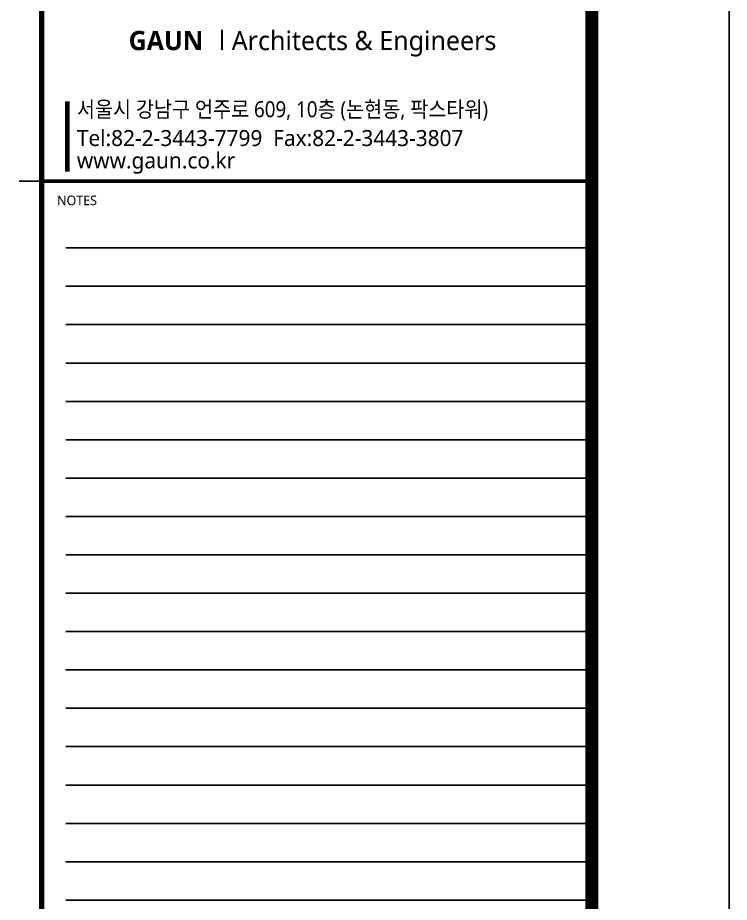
# Model space of a CAD drawing. Header units: millimetres. Extents: x 0 to 168200, y 0 to 118800.
# Drawn here: x 145950 to 168200, y 64443 to 92114 of the extents above; entities that cross this region are included whole.
import ezdxf
from ezdxf.enums import TextEntityAlignment as Align

# ---------------------------------------------------------------- set-up
doc = ezdxf.new("R2010")
doc.units = ezdxf.units.MM
doc.header["$LTSCALE"] = 200
doc.layers.get('DEFPOINTS').update_dxf_attribs({"color": 137})
doc.layers.add('XR-SHEET$0$XREF-Form$0$SHT', color=5, linetype='Continuous')
doc.layers.add('XR-SHEET$0$XREF-Form$0$TEMP', color=171, linetype='Continuous', plot=False)
doc.styles.add('XR-SHEET$0$XREF-Form$0$맑은고딕', font='')
doc.styles.add('XR-SHEET$0$XREF-Form$0$맑은고딕B', font='')
doc.styles.get('XR-SHEET$0$XREF-Form$0$맑은고딕').set_extended_font_data('Malgun Gothic')
doc.styles.get('XR-SHEET$0$XREF-Form$0$맑은고딕B').set_extended_font_data('Malgun Gothic', bold=True)

# ---------------------------------------------------------------- blocks, each defined once
blk = doc.blocks.new('XR-SHEET')
at = {"layer": 'DEFPOINTS', "linetype": 'Continuous', "ltscale": 2}
for points in [[(737.28, 424.56), (819.5, 424.56)], [(737.28, 424.56), (819.5, 424.56)], [(737.28, 418.56), (819.5, 418.56)], [(737.28, 418.56), (819.5, 418.56)], [(737.28, 412.56), (819.5, 412.56)], [(737.28, 412.56), (819.5, 412.56)], [(737.28, 406.56), (819.5, 406.56)], [(737.28, 406.56), (819.5, 406.56)], [(737.28, 400.56), (819.5, 400.56)], [(737.28, 400.56), (819.5, 400.56)], [(737.28, 394.56), (819.5, 394.56)], [(737.28, 394.56), (819.5, 394.56)], [(737.28, 388.56), (819.5, 388.56)], [(737.28, 388.56), (819.5, 388.56)], [(737.28, 382.56), (819.5, 382.56)], [(737.28, 382.56), (819.5, 382.56)], [(737.28, 376.56), (819.5, 376.56)], [(737.28, 376.56), (819.5, 376.56)], [(737.28, 370.56), (819.5, 370.56)], [(737.28, 370.56), (819.5, 370.56)], [(737.28, 364.56), (819.5, 364.56)], [(737.28, 364.56), (819.5, 364.56)], [(737.28, 358.56), (819.5, 358.56)], [(737.28, 358.56), (819.5, 358.56)], [(737.28, 352.56), (819.5, 352.56)], [(737.28, 352.56), (819.5, 352.56)], [(737.28, 346.56), (819.5, 346.56)], [(737.28, 346.56), (819.5, 346.56)], [(737.28, 340.56), (819.5, 340.56)], [(737.28, 340.56), (819.5, 340.56)], [(737.28, 334.56), (819.5, 334.56)], [(737.28, 334.56), (819.5, 334.56)], [(737.28, 328.56), (819.5, 328.56)], [(737.28, 328.56), (819.5, 328.56)], [(737.28, 322.56), (819.5, 322.56)], [(737.28, 322.56), (819.5, 322.56)]]:
    blk.add_lwpolyline(points, dxfattribs=at)
at = {"layer": 'XR-SHEET$0$XREF-Form$0$SHT'}
blk.add_lwpolyline([(0, 594), (841, 594), (841, 0), (0, 0)], close=True, dxfattribs=at)
at = {"layer": 'XR-SHEET$0$XREF-Form$0$SHT', "const_width": 2}
blk.add_lwpolyline([(46.5, 573), (819.5, 573), (819.5, 21), (46.5, 21)], close=True, dxfattribs=at)
at = {"layer": 'XR-SHEET$0$XREF-Form$0$SHT'}
for points, const_width in [([(733.5, 573), (733.5, 21)], 0.8), ([(733.5, 435), (819.5, 435)], 0.568)]:
    blk.add_lwpolyline(points, dxfattribs=dict(at, const_width=const_width))
at = {"layer": 'XR-SHEET$0$XREF-Form$0$SHT', "color": 7, "const_width": 0.7}
blk.add_lwpolyline([(737.5, 447.5), (737.5, 436.5)], dxfattribs=at)
at = {"layer": 'XR-SHEET$0$XREF-Form$0$TEMP'}
blk.add_line((733.5, 435), (730, 435), dxfattribs=at)
at = {"layer": 'XR-SHEET$0$XREF-Form$0$SHT', "color": 3, "style": 'XR-SHEET$0$XREF-Form$0$맑은고딕B'}
blk.add_text('GAUN ', height=3, dxfattribs=at).set_placement((753.43, 457), align=Align.MIDDLE_CENTER)
at = {"layer": 'XR-SHEET$0$XREF-Form$0$SHT', "color": 7, "style": 'XR-SHEET$0$XREF-Form$0$맑은고딕'}
blk.add_text('l Architects & Engineers', height=3, dxfattribs=at).set_placement((782.89, 457), align=Align.MIDDLE_CENTER)
at = {"layer": 'XR-SHEET$0$XREF-Form$0$SHT', "color": 7, "style": 'XR-SHEET$0$XREF-Form$0$맑은고딕', "width": 0.9}
blk.add_text('서울시 강남구 언주로 609, 10층 (논현동, 팍스타워)', height=2.5, dxfattribs=at).set_placement((739, 446.25), align=Align.MIDDLE_LEFT)
at = {"layer": 'XR-SHEET$0$XREF-Form$0$SHT', "color": 7, "style": 'XR-SHEET$0$XREF-Form$0$맑은고딕'}
for s, p in [('Tel:82-2-3443-7799  Fax:82-2-3443-3807', (739, 441.75)), ('www.gaun.co.kr', (739, 438.25))]:
    blk.add_text(s, height=2.5, dxfattribs=at).set_placement(p, align=Align.MIDDLE_LEFT)
at = {"layer": 'XR-SHEET$0$XREF-Form$0$SHT', "color": 9, "style": 'XR-SHEET$0$XREF-Form$0$맑은고딕'}
blk.add_text('NOTES', height=1.5, dxfattribs=at).set_placement((735.9, 432), align=Align.MIDDLE_LEFT)

msp = doc.modelspace()

# ---------------------------------------------------------------- block references
at = {"xscale": 200, "yscale": 200, "zscale": 200}
msp.add_blockref('XR-SHEET', (0, 0), dxfattribs=at)

doc.saveas('drawing.dxf')
